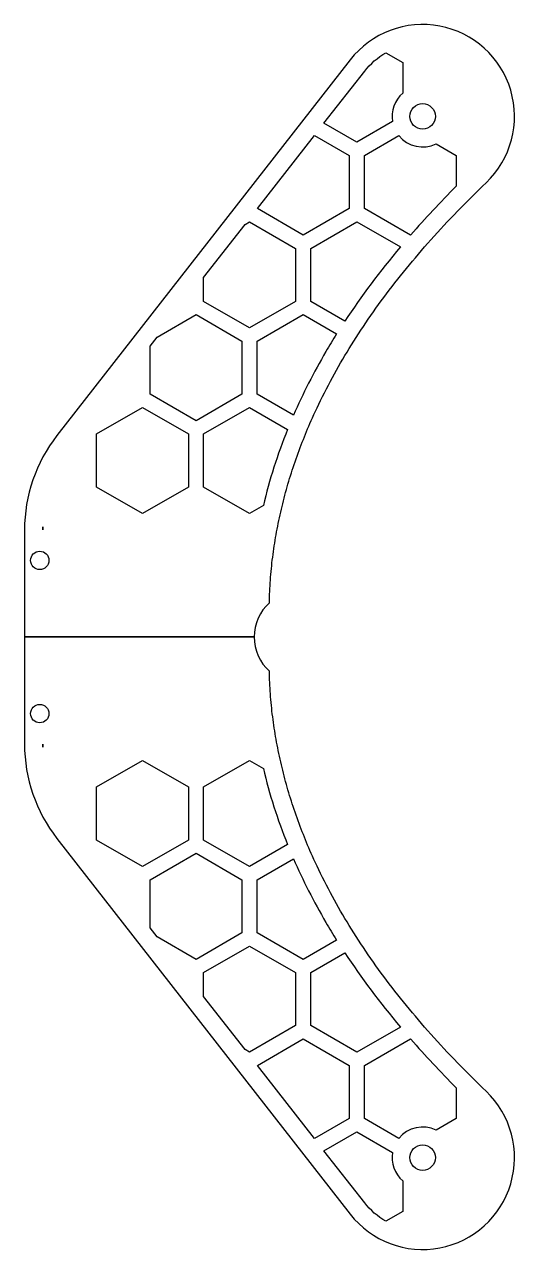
# Model space of a CAD drawing. Header units: millimetres. Extents: x 0 to 160, y -200 to 200.
import ezdxf

# ---------------------------------------------------------------- set-up
doc = ezdxf.new("R2010")
doc.units = ezdxf.units.MM
doc.layers.get('0').update_dxf_attribs({"linetype": 'CONTINUOUS'})

msp = doc.modelspace()

# ---------------------------------------------------------------- linework, layer by layer
for p, q in [((106.35, 188.46), (10.58, 65.76)), ((111, 157.22), (122.23, 163.71)), ((134.41, 161.03), (141, 157.22)), ((111, 139.9), (111, 157.22)), ((141, 157.22), (141, 147.19)), ((126, 131.24), (111, 139.9)), ((93.5, 126.91), (108.5, 135.57)), ((108.5, 135.57), (122.74, 127.35)), ((126.15, 131.33), (126, 131.24)), ((93.5, 109.59), (93.5, 126.91)), ((104.62, 103.17), (93.5, 109.59)), ((76, 96.6), (91, 105.26)), ((91, 105.26), (101.91, 98.96)), ((76, 79.28), (76, 96.6)), ((87.85, 72.44), (76, 79.28)), ((58.5, 66.29), (73.5, 74.95)), ((73.5, 74.95), (85.9, 67.79)), ((58.5, 48.97), (58.5, 66.29)), ((73.5, 40.31), (58.5, 48.97)), ((78, 42.91), (73.5, 40.31)), ((0, 35), (0, 0)), ((80, 11.18), (80, 13.95)), ((0, 0), (75, 0)), ((75, 0), (0, 0)), ((0, 0), (0, -35)), ((80, -13.95), (80, -11.18)), ((58.5, -48.97), (73.5, -40.31)), ((73.5, -40.31), (78, -42.91)), ((58.5, -66.29), (58.5, -48.97)), ((10.58, -65.76), (106.35, -188.46)), ((73.5, -74.95), (58.5, -66.29)), ((85.9, -67.79), (73.5, -74.95)), ((76, -79.28), (87.85, -72.44)), ((76, -96.6), (76, -79.28)), ((91, -105.26), (76, -96.6)), ((101.91, -98.96), (91, -105.26)), ((93.5, -109.59), (104.62, -103.17)), ((93.5, -126.91), (93.5, -109.59)), ((108.5, -135.57), (93.5, -126.91)), ((122.74, -127.35), (108.5, -135.57)), ((111, -139.9), (126, -131.24)), ((126, -131.24), (126.15, -131.33)), ((111, -157.22), (111, -139.9)), ((141, -147.19), (141, -157.22)), ((122.23, -163.71), (111, -157.22)), ((141, -157.22), (134.41, -161.03))]:
    msp.add_line(p, q)
for points in [[(123.5, 187.54), (123.5, 177.6, 0.26497), (120.15, 168.28), (108.5, 161.55), (97.79, 167.74), (111.08, 184.77, -0.095631), (117.94, 190.75)], [(6, 35.98), (6.01, 35.99, 0.005609), (6, 35)], [(6.01, -35.99), (6, -35.98), (6, -35, 0.005609)], [(123.5, -177.6), (123.5, -187.54), (117.94, -190.75, -0.095631), (111.08, -184.77), (97.79, -167.74), (108.5, -161.55), (120.15, -168.28, 0.26497)]]:
    msp.add_lwpolyline(points, format="xyb", close=True)
for points in [[(94.68, 163.76), (106, 157.22), (106, 139.9), (91, 131.24), (76.04, 139.88)], [(58.5, 109.59), (58.5, 117.4), (72.01, 134.72), (73.5, 135.57), (88.5, 126.91), (88.5, 109.59), (73.5, 100.93)], [(56, 105.26), (71, 96.6), (71, 79.28), (56, 70.62), (41, 79.28), (41, 94.98), (43.3, 97.93)], [(38.5, 74.95), (53.5, 66.29), (53.5, 48.97), (38.5, 40.31), (23.5, 48.97), (23.5, 66.29)], [(53.5, -66.29), (38.5, -74.95), (23.5, -66.29), (23.5, -48.97), (38.5, -40.31), (53.5, -48.97)], [(71, -96.6), (56, -105.26), (43.3, -97.93), (41, -94.98), (41, -79.28), (56, -70.62), (71, -79.28)], [(58.5, -117.4), (58.5, -109.59), (73.5, -100.93), (88.5, -109.59), (88.5, -126.91), (73.5, -135.57), (72.01, -134.72)], [(106, -157.22), (94.68, -163.76), (76.04, -139.88), (91, -131.24), (106, -139.9)]]:
    msp.add_lwpolyline(points, close=True)
for centre, radius in [((130, 170), 4.15), ((5, 25), 3), ((5, -25), 3), ((130, -170), 4.15)]:
    msp.add_circle(centre, radius)
for centre, radius, start, end in [((130, 170), 30, -46.252, 142.027), ((130, 170), 10, 218.9984, 296.1924), ((50, 35), 50, 142.027, 180), ((90, 0), 15, 131.8103, 180), ((90, 0), 15, 180, 228.1897), ((50, -35), 50, 180, 217.973), ((130, -170), 30, -142.027, 46.252), ((130, -170), 10, 63.8076, 141.0016)]:
    msp.add_arc(centre, radius, start, end)
for points, degree in [([(80, 13.95), (83.21, 83.68), (150.74, 148.33)], 2), ([(141, 147.19), (135.74, 141.93), (130.79, 136.65), (126.15, 131.33)], 3), ([(122.74, 127.35), (116.01, 119.37), (109.97, 111.31), (104.62, 103.17)], 3), ([(85.9, 67.79), (82.58, 59.57), (79.95, 51.27), (78, 42.91)], 3), ([(150.74, -148.33), (83.21, -83.68), (80, -13.95)], 2), ([(78, -42.91), (79.95, -51.27), (82.58, -59.57), (85.9, -67.79)], 3), ([(104.62, -103.17), (109.97, -111.31), (116.01, -119.37), (122.74, -127.35)], 3), ([(126.15, -131.33), (130.79, -136.65), (135.74, -141.93), (141, -147.19)], 3)]:
    msp.add_open_spline(points, degree=degree)
for points, knots in [([(101.91, 98.96), (100.71, 97.05), (99.56, 95.14), (98.43, 93.22), (94.42, 86.35), (90.89, 79.42), (87.85, 72.44)], [-9.283063, -9.283063, -9.283063, -9.283063, -8.636317, -8.636317, -8.636317, -6.319516, -6.319516, -6.319516, -6.319516]), ([(87.85, -72.44), (90.89, -79.42), (94.42, -86.35), (98.43, -93.22), (99.56, -95.14), (100.71, -97.05), (101.91, -98.96)], [6.319516, 6.319516, 6.319516, 6.319516, 8.636317, 8.636317, 8.636317, 9.283063, 9.283063, 9.283063, 9.283063])]:
    msp.add_open_spline(points, degree=3, knots=knots)

doc.saveas('drawing.dxf')
